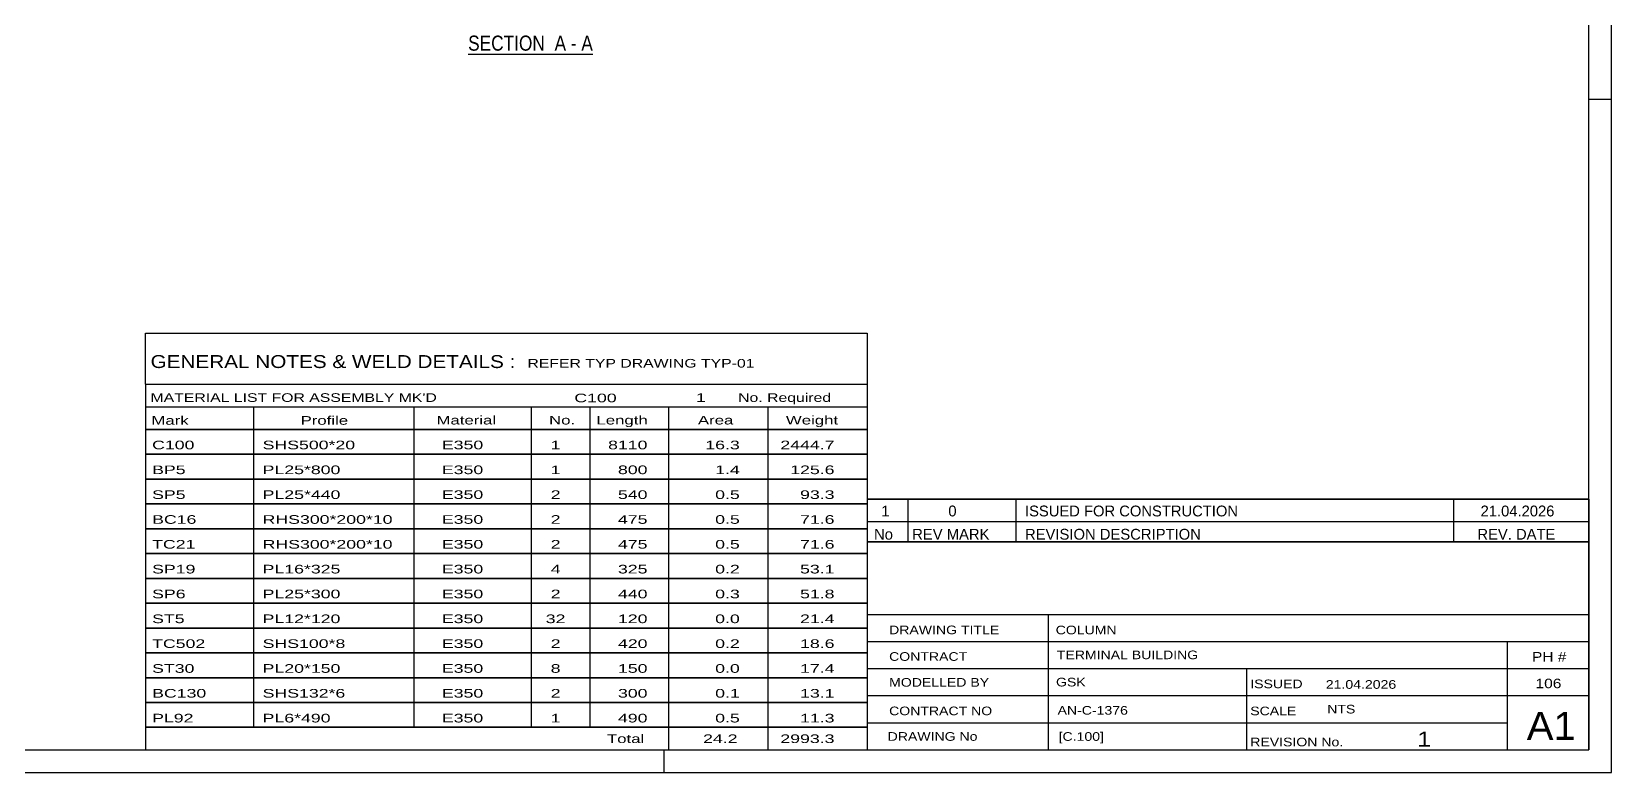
# Model space of a CAD drawing. Header units: millimetres. Extents: x -131 to 463, y -181 to 239.
# Drawn here: x 113.2 to 463.4, y -180.8 to -16.7 of the extents above; entities that cross this region are included whole.
import ezdxf

# ---------------------------------------------------------------- set-up
doc = ezdxf.new("R2010")
doc.units = ezdxf.units.MM
doc.styles.add('Arial Narrow', font='ARIALN.TTF', dxfattribs={"height": 0.2})

# ---------------------------------------------------------------- blocks, each defined once
blk = doc.blocks.new('Unknown-284869845-1134')
at = {"color": 5, "linetype": 'Continuous'}
for p, q in [((463.4, -180.8), (463.4, 239.2)), ((458.4, -175.8), (458.4, 234.2)), ((463.4, -31.8), (458.4, -31.8)), ((-125.6, -175.8), (458.4, -175.8)), ((253.4, -180.8), (253.4, -175.8)), ((-130.6, -180.8), (463.4, -180.8))]:
    blk.add_line(p, q, dxfattribs=at)
blk = doc.blocks.new('Unknown-284869845-17 - 2511')
at = {"color": 6, "linetype": 'Continuous'}
blk.add_line((209.96, -21.7), (237.61, -21.7), dxfattribs=at)
at = {"color": 0, "linetype": 'Continuous'}
blk.add_wipeout([(228.07, -20.95), (228.07, -17.45), (209.96, -17.45), (209.96, -20.95)], dxfattribs=at)
at = {"color": 7, "linetype": 'Continuous', "style": 'Arial Narrow'}
blk.add_text('SECTION ', height=3.34, dxfattribs=at).set_placement((209.96, -20.95))
at = {"color": 0, "linetype": 'Continuous'}
blk.add_wipeout([(231.67, -20.95), (231.67, -17.45), (229.12, -17.45), (229.12, -20.95)], dxfattribs=at)
blk.add_wipeout([(234, -20.95), (234, -17.45), (232.72, -17.45), (232.72, -20.95)], dxfattribs=at)
at = {"color": 7, "linetype": 'Continuous', "style": 'Arial Narrow'}
blk.add_text('A', height=3.34, dxfattribs=at).set_placement((229.12, -20.95))
at = {"color": 0, "linetype": 'Continuous'}
blk.add_wipeout([(237.61, -20.95), (237.61, -17.45), (235.05, -17.45), (235.05, -20.95)], dxfattribs=at)
at = {"color": 7, "linetype": 'Continuous', "style": 'Arial Narrow'}
for s, p in [('-', (232.72, -20.95)), ('A', (235.05, -20.95))]:
    blk.add_text(s, height=3.34, dxfattribs=at).set_placement(p)
blk = doc.blocks.new('Unknown-284869845-6322')
at = {"color": 7, "linetype": 'Continuous'}
for p, q in [((298.4, -120.25), (458.4, -120.25)), ((458.4, -120.25), (298.4, -120.25)), ((298.4, -120.25), (298.4, -125.25)), ((307.4, -120.25), (307.4, -125.25)), ((331.4, -120.25), (331.4, -125.25)), ((428.4, -120.25), (428.4, -125.25)), ((458.4, -120.25), (458.4, -125.25)), ((298.4, -125.25), (458.4, -125.25)), ((298.4, -125.25), (298.4, -129.75)), ((298.4, -125.25), (458.4, -125.25)), ((307.4, -125.25), (307.4, -129.75)), ((331.4, -125.25), (331.4, -129.75)), ((428.4, -125.25), (428.4, -129.75)), ((458.4, -125.25), (458.4, -129.75)), ((458.4, -129.75), (298.4, -129.75))]:
    blk.add_line(p, q, dxfattribs=at)
at = {"color": 7, "linetype": 'Continuous', "style": 'Arial Narrow'}
for s, height, width, p in [('1', 2.39, 1.196471, (301.56, -124.1)), ('0', 2.39, 1.196471, (316.41, -124.1)), ('ISSUED FOR CONSTRUCTION', 2.3861, 1.196471, (333.4, -124.1)), ('21.04.2026', 2.386, 1.196471, (434.4, -124.1)), ('No', 2.386, 1.2, (299.94, -129.25)), ('REV MARK', 2.386, 1.2, (308.4, -129.25)), ('REVISION DESCRIPTION', 2.3861, 1.2, (333.4, -129.25)), ('REV. DATE', 2.386, 1.2, (433.68, -129.25))]:
    blk.add_text(s, height=height, dxfattribs=dict(at, width=width)).set_placement(p)
blk = doc.blocks.new('Unknown-284869845-6321')
at = {"color": 7, "linetype": 'Continuous'}
for p, q in [((298.4, -129.75), (298.4, -175.8)), ((298.4, -129.75), (458.4, -129.75)), ((458.4, -129.8), (458.4, -175.8)), ((298.4, -145.8), (458.4, -145.8)), ((338.54, -145.8), (338.54, -175.8)), ((298.4, -151.8), (458.4, -151.8)), ((440.4, -175.75), (440.4, -151.75)), ((298.4, -157.8), (458.4, -157.8)), ((382.54, -157.8), (382.54, -175.8)), ((298.4, -163.8), (458.4, -163.8)), ((298.4, -169.8), (440.4, -169.8)), ((298.4, -175.8), (458.4, -175.8))]:
    blk.add_line(p, q, dxfattribs=at)
at = {"color": 7, "style": 'Arial Narrow'}
for s, height, width, p in [('DRAWING TITLE', 1.9089, 1.425378, (303.28, -150.2)), ('COLUMN', 1.909, 1.425378, (340.21, -150.22)), ('TERMINAL BUILDING', 1.9089, 1.425378, (340.46, -155.73)), ('CONTRACT', 1.909, 1.425378, (303.28, -156.09)), ('MODELLED BY', 1.9089, 1.425378, (303.28, -161.82)), ('GSK', 1.909, 1.425378, (340.28, -161.76)), ('ISSUED', 1.909, 1.425378, (383.34, -162.16)), ('21.04.2026', 1.909, 1.425378, (400.09, -162.28)), ('CONTRACT NO', 1.9089, 1.425378, (303.28, -168.14)), ('AN-C-1376', 1.909, 1.425378, (340.63, -168.02)), ('SCALE', 1.909, 1.425378, (383.34, -168.15)), ('A1', 6.204, 1.25, (444.64, -173.6)), ('DRAWING No', 1.909, 1.425378, (302.96, -173.8)), ('[C.100]', 1.909, 1.425378, (340.86, -173.81)), ('REVISION No.', 1.9089, 1.425378, (383.34, -175.03)), ('1', 3.34, 1.5, (420.31, -175.12))]:
    blk.add_text(s, height=height, dxfattribs=dict(at, width=width)).set_placement(p)
at = {"color": 7, "linetype": 'Continuous', "style": 'Arial Narrow'}
for s, height, width, p in [('PH #', 2.1, 1.42538, (445.8, -156.25)), ('106', 2.1, 1.42538, (446.59, -162.15)), ('NTS', 1.909, 1.425378, (400.4, -167.75))]:
    blk.add_text(s, height=height, dxfattribs=dict(at, width=width)).set_placement(p)
blk = doc.blocks.new('Unknown-284869845-6323')
at = {"color": 7, "linetype": 'Continuous'}
for p, q in [((138.4, -83.55), (298.4, -83.55)), ((138.4, -94.8), (138.4, -83.55)), ((298.4, -83.55), (298.4, -94.8)), ((138.4, -94.8), (298.4, -94.8)), ((138.4, -94.8), (138.4, -99.8)), ((298.4, -94.8), (298.4, -99.8)), ((138.4, -99.8), (298.4, -99.8)), ((138.4, -99.8), (138.4, -104.8)), ((162.4, -99.8), (162.4, -104.8)), ((197.9, -99.8), (197.9, -104.8)), ((223.9, -99.8), (223.9, -104.8)), ((236.9, -99.8), (236.9, -104.8)), ((254.4, -99.8), (254.4, -104.8)), ((276.4, -99.8), (276.4, -104.8)), ((298.4, -99.8), (298.4, -104.8)), ((138.4, -104.8), (298.4, -104.8)), ((138.4, -104.85), (138.4, -110.25)), ((138.4, -104.85), (298.4, -104.85)), ((162.4, -104.8), (162.4, -110.3)), ((197.9, -104.8), (197.9, -110.3)), ((223.9, -104.8), (223.9, -110.3)), ((236.9, -104.8), (236.9, -110.3)), ((254.4, -104.8), (254.4, -110.3)), ((276.4, -104.8), (276.4, -110.3)), ((298.4, -104.85), (298.4, -110.25)), ((138.4, -110.25), (298.4, -110.25)), ((138.4, -110.35), (138.4, -115.75)), ((138.4, -110.35), (298.4, -110.35)), ((162.4, -110.3), (162.4, -115.8)), ((197.9, -110.3), (197.9, -115.8)), ((223.9, -110.3), (223.9, -115.8)), ((236.9, -110.3), (236.9, -115.8)), ((254.4, -110.3), (254.4, -115.8)), ((276.4, -110.3), (276.4, -115.8)), ((298.4, -110.35), (298.4, -115.75)), ((138.4, -115.75), (298.4, -115.75)), ((138.4, -115.85), (138.4, -121.25)), ((138.4, -115.85), (298.4, -115.85)), ((162.4, -115.8), (162.4, -121.3)), ((197.9, -115.8), (197.9, -121.3)), ((223.9, -115.8), (223.9, -121.3)), ((236.9, -115.8), (236.9, -121.3)), ((254.4, -115.8), (254.4, -121.3)), ((276.4, -115.8), (276.4, -121.3)), ((298.4, -115.85), (298.4, -121.25)), ((138.4, -121.25), (298.4, -121.25)), ((138.4, -121.35), (138.4, -126.75)), ((138.4, -121.35), (298.4, -121.35)), ((162.4, -121.3), (162.4, -126.8)), ((197.9, -121.3), (197.9, -126.8)), ((223.9, -121.3), (223.9, -126.8)), ((236.9, -121.3), (236.9, -126.8)), ((254.4, -121.3), (254.4, -126.8)), ((276.4, -121.3), (276.4, -126.8)), ((298.4, -121.35), (298.4, -126.75)), ((138.4, -126.75), (298.4, -126.75)), ((138.4, -126.85), (138.4, -132.25)), ((138.4, -126.85), (298.4, -126.85)), ((162.4, -126.8), (162.4, -132.3)), ((197.9, -126.8), (197.9, -132.3)), ((223.9, -126.8), (223.9, -132.3)), ((236.9, -126.8), (236.9, -132.3)), ((254.4, -126.8), (254.4, -132.3)), ((276.4, -126.8), (276.4, -132.3)), ((298.4, -126.85), (298.4, -132.25)), ((138.4, -132.25), (298.4, -132.25)), ((138.4, -132.35), (138.4, -137.75)), ((138.4, -132.35), (298.4, -132.35)), ((162.4, -132.3), (162.4, -137.8)), ((197.9, -132.3), (197.9, -137.8)), ((223.9, -132.3), (223.9, -137.8)), ((236.9, -132.3), (236.9, -137.8)), ((254.4, -132.3), (254.4, -137.8)), ((276.4, -132.3), (276.4, -137.8)), ((298.4, -132.35), (298.4, -137.75)), ((138.4, -137.75), (298.4, -137.75)), ((138.4, -137.85), (138.4, -143.25)), ((138.4, -137.85), (298.4, -137.85)), ((162.4, -137.8), (162.4, -143.3)), ((197.9, -137.8), (197.9, -143.3)), ((223.9, -137.8), (223.9, -143.3)), ((236.9, -137.8), (236.9, -143.3)), ((254.4, -137.8), (254.4, -143.3)), ((276.4, -137.8), (276.4, -143.3)), ((298.4, -137.85), (298.4, -143.25)), ((138.4, -143.25), (298.4, -143.25)), ((138.4, -143.35), (138.4, -148.75)), ((138.4, -143.35), (298.4, -143.35)), ((162.4, -143.3), (162.4, -148.8)), ((197.9, -143.3), (197.9, -148.8)), ((223.9, -143.3), (223.9, -148.8)), ((236.9, -143.3), (236.9, -148.8)), ((254.4, -143.3), (254.4, -148.8)), ((276.4, -143.3), (276.4, -148.8)), ((298.4, -143.35), (298.4, -148.75)), ((138.4, -148.75), (298.4, -148.75)), ((138.4, -148.85), (138.4, -154.25)), ((138.4, -148.85), (298.4, -148.85)), ((162.4, -148.8), (162.4, -154.3)), ((197.9, -148.8), (197.9, -154.3)), ((223.9, -148.8), (223.9, -154.3)), ((236.9, -148.8), (236.9, -154.3)), ((254.4, -148.8), (254.4, -154.3)), ((276.4, -148.8), (276.4, -154.3)), ((298.4, -148.85), (298.4, -154.25)), ((138.4, -154.25), (298.4, -154.25)), ((138.4, -154.35), (138.4, -159.75)), ((138.4, -154.35), (298.4, -154.35)), ((162.4, -154.3), (162.4, -159.8)), ((197.9, -154.3), (197.9, -159.8)), ((223.9, -154.3), (223.9, -159.8)), ((236.9, -154.3), (236.9, -159.8)), ((254.4, -154.3), (254.4, -159.8)), ((276.4, -154.3), (276.4, -159.8)), ((298.4, -154.35), (298.4, -159.75)), ((138.4, -159.75), (298.4, -159.75)), ((138.4, -159.85), (138.4, -165.25)), ((138.4, -159.85), (298.4, -159.85)), ((162.4, -159.8), (162.4, -165.3)), ((197.9, -159.8), (197.9, -165.3)), ((223.9, -159.8), (223.9, -165.3)), ((236.9, -159.8), (236.9, -165.3)), ((254.4, -159.8), (254.4, -165.3)), ((276.4, -159.8), (276.4, -165.3)), ((298.4, -159.85), (298.4, -165.25)), ((138.4, -165.25), (298.4, -165.25)), ((138.4, -165.35), (138.4, -170.75)), ((138.4, -165.35), (298.4, -165.35)), ((162.4, -165.3), (162.4, -170.8)), ((197.9, -165.3), (197.9, -170.8)), ((223.9, -165.3), (223.9, -170.8)), ((236.9, -165.3), (236.9, -170.8)), ((254.4, -165.3), (254.4, -170.8)), ((276.4, -165.3), (276.4, -170.8)), ((298.4, -165.35), (298.4, -170.75)), ((138.4, -170.75), (298.4, -170.75)), ((138.4, -170.8), (298.4, -170.8)), ((138.4, -170.8), (138.4, -175.8)), ((254.4, -170.8), (254.4, -175.8)), ((276.4, -170.8), (276.4, -175.8)), ((298.4, -170.8), (298.4, -175.8)), ((138.4, -175.8), (298.4, -175.8))]:
    blk.add_line(p, q, dxfattribs=at)
at = {"color": 7, "style": 'Arial Narrow'}
for s, height, width, p in [('GENERAL NOTES & WELD DETAILS :', 2.8633, 1.4, (139.55, -91.24)), ('REFER TYP DRAWING TYP-01', 1.9089, 1.6, (223.1, -91.14)), ("MATERIAL LIST FOR ASSEMBLY MK'D", 1.9089, 1.6, (139.55, -98.74)), ('C100', 1.909, 1.794707, (233.5, -98.83)), ('1', 1.91, 1.794707, (260.48, -98.74)), ('No. Required', 1.9089, 1.6, (269.81, -98.74)), ('Mark', 1.909, 1.7, (139.74, -103.8)), ('Profile', 1.909, 1.7, (172.81, -103.8)), ('Material', 1.909, 1.7, (202.94, -103.74)), ('No.', 1.909, 1.7, (227.9, -103.74)), ('Length', 1.909, 1.7, (238.4, -103.74)), ('Area', 1.909, 1.7, (260.9, -103.74)), ('Weight', 1.909, 1.7, (280.4, -103.74))]:
    blk.add_text(s, height=height, dxfattribs=dict(at, width=width)).set_placement(p)
at = {"color": 7, "linetype": 'Continuous', "style": 'Arial Narrow'}
for s, height, width, p in [('C100', 1.909, 1.794707, (139.9, -109.24)), ('SHS500*20', 1.909, 1.794707, (164.4, -109.24)), ('E350', 1.909, 1.794707, (204.14, -109.24)), ('1', 1.91, 1.794707, (228.26, -109.24)), ('8110', 1.909, 1.794707, (240.98, -109.24)), ('16.3', 1.909, 1.794707, (262.53, -109.24)), ('2444.7', 1.909, 1.794707, (279.17, -109.24)), ('BP5', 1.909, 1.794707, (139.9, -114.74)), ('PL25*800', 1.909, 1.794707, (164.4, -114.74)), ('E350', 1.909, 1.794707, (204.14, -114.74)), ('1', 1.91, 1.794707, (228.26, -114.74)), ('800', 1.909, 1.794707, (243.17, -114.74)), ('1.4', 1.909, 1.794707, (264.72, -114.74)), ('125.6', 1.909, 1.794707, (281.36, -114.74)), ('SP5', 1.909, 1.794707, (139.9, -120.24)), ('PL25*440', 1.909, 1.794707, (164.4, -120.24)), ('E350', 1.909, 1.794707, (204.14, -120.24)), ('2', 1.91, 1.794707, (228.26, -120.24)), ('540', 1.909, 1.794707, (243.17, -120.24)), ('0.5', 1.909, 1.794707, (264.72, -120.24)), ('93.3', 1.909, 1.794707, (283.54, -120.24)), ('BC16', 1.909, 1.794707, (139.9, -125.74)), ('RHS300*200*10', 1.9089, 1.794707, (164.4, -125.74)), ('E350', 1.909, 1.794707, (204.14, -125.74)), ('2', 1.91, 1.794707, (228.26, -125.74)), ('475', 1.909, 1.794707, (243.17, -125.74)), ('0.5', 1.909, 1.794707, (264.72, -125.74)), ('71.6', 1.909, 1.794707, (283.54, -125.74)), ('TC21', 1.909, 1.794707, (139.9, -131.24)), ('RHS300*200*10', 1.9089, 1.794707, (164.4, -131.24)), ('E350', 1.909, 1.794707, (204.14, -131.24)), ('2', 1.91, 1.794707, (228.26, -131.24)), ('475', 1.909, 1.794707, (243.17, -131.24)), ('0.5', 1.909, 1.794707, (264.72, -131.24)), ('71.6', 1.909, 1.794707, (283.54, -131.24)), ('SP19', 1.909, 1.794707, (139.9, -136.74)), ('PL16*325', 1.909, 1.794707, (164.4, -136.74)), ('E350', 1.909, 1.794707, (204.14, -136.74)), ('4', 1.91, 1.794707, (228.26, -136.74)), ('325', 1.909, 1.794707, (243.17, -136.74)), ('0.2', 1.909, 1.794707, (264.72, -136.74)), ('53.1', 1.909, 1.794707, (283.54, -136.74)), ('SP6', 1.909, 1.794707, (139.9, -142.24)), ('PL25*300', 1.909, 1.794707, (164.4, -142.24)), ('E350', 1.909, 1.794707, (204.14, -142.24)), ('2', 1.91, 1.794707, (228.26, -142.24)), ('440', 1.909, 1.794707, (243.17, -142.24)), ('0.3', 1.909, 1.794707, (264.72, -142.24)), ('51.8', 1.909, 1.794707, (283.54, -142.24)), ('ST5', 1.909, 1.794707, (139.9, -147.74)), ('PL12*120', 1.909, 1.794707, (164.4, -147.74)), ('E350', 1.909, 1.794707, (204.14, -147.74)), ('32', 1.909, 1.794707, (227.16, -147.74)), ('120', 1.909, 1.794707, (243.17, -147.74)), ('0.0', 1.909, 1.794707, (264.72, -147.74)), ('21.4', 1.909, 1.794707, (283.54, -147.74)), ('TC502', 1.909, 1.794707, (139.9, -153.24)), ('SHS100*8', 1.909, 1.794707, (164.4, -153.24)), ('E350', 1.909, 1.794707, (204.14, -153.24)), ('2', 1.91, 1.794707, (228.26, -153.24)), ('420', 1.909, 1.794707, (243.17, -153.24)), ('0.2', 1.909, 1.794707, (264.72, -153.24)), ('18.6', 1.909, 1.794707, (283.54, -153.24)), ('ST30', 1.909, 1.794707, (139.9, -158.74)), ('PL20*150', 1.909, 1.794707, (164.4, -158.74)), ('E350', 1.909, 1.794707, (204.14, -158.74)), ('8', 1.91, 1.794707, (228.26, -158.74)), ('150', 1.909, 1.794707, (243.17, -158.74)), ('0.0', 1.909, 1.794707, (264.72, -158.74)), ('17.4', 1.909, 1.794707, (283.54, -158.74)), ('BC130', 1.909, 1.794707, (139.9, -164.24)), ('SHS132*6', 1.909, 1.794707, (164.4, -164.24)), ('E350', 1.909, 1.794707, (204.14, -164.24)), ('2', 1.91, 1.794707, (228.26, -164.24)), ('300', 1.909, 1.794707, (243.17, -164.24)), ('0.1', 1.909, 1.794707, (264.72, -164.24)), ('13.1', 1.909, 1.794707, (283.54, -164.24)), ('PL92', 1.909, 1.794707, (139.9, -169.74)), ('PL6*490', 1.909, 1.794707, (164.4, -169.74)), ('E350', 1.909, 1.794707, (204.14, -169.74)), ('1', 1.91, 1.794707, (228.26, -169.74)), ('490', 1.909, 1.794707, (243.17, -169.74)), ('0.5', 1.909, 1.794707, (264.72, -169.74)), ('11.3', 1.909, 1.794707, (283.54, -169.74)), ('Total', 1.909, 1.7, (240.73, -174.3)), ('24.2', 1.909, 1.794707, (262.04, -174.3)), ('2993.3', 1.909, 1.794707, (279.17, -174.3))]:
    blk.add_text(s, height=height, dxfattribs=dict(at, width=width)).set_placement(p)

msp = doc.modelspace()

# ---------------------------------------------------------------- block references
for name in ['Unknown-284869845-1134', 'Unknown-284869845-6323', 'Unknown-284869845-6322', 'Unknown-284869845-6321']:
    msp.add_blockref(name, (0, 0))

# ---------------------------------------------------------------- next in the draw order: block references
msp.add_blockref('Unknown-284869845-17 - 2511', (0, 0))

doc.saveas('drawing.dxf')
